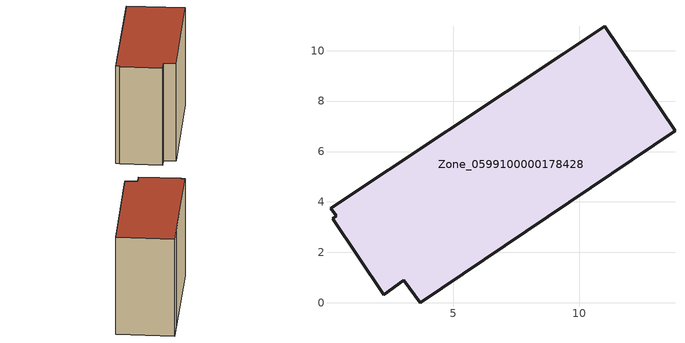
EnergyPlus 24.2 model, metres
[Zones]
Zone_0599100000178428
 floor ground (C_G): 0.36,3.46 0.13,3.74 9.4,9.89 11,10.97 13.79,6.82 3.68,0 3.03,0.89 2.23,0.33 0.21,3.34 z0
 wall outside (C_F): 3.68,0 13.79,6.82 11,10.97 9.4,9.89 0.13,3.74 0.36,3.46 0.21,3.34 2.23,0.33 3.03,0.89 3.68,0 z0:8.9
 roof outside (C_R): 0.36,3.46 0.21,3.34 2.23,0.33 3.03,0.89 3.68,0 13.79,6.82 11,10.97 9.4,9.89 0.13,3.74 z8.9
[BUILDING]
Pand.0599100000178428: North Axis=0; Terrain=City; Loads Convergence Tolerance Value=0.04; Temperature Convergence Tolerance Value=0.4; Solar Distribution=FullExterior; Maximum Number of Warmup Days=25; Minimum Number of Warmup Days=1
[Site:Location]
Rotterdam.The.Hague.AP_ZH_NLD Design_Conditions: Latitude=51.96; Longitude=4.45; Time Zone=1; Elevation=-4.5
[SITE:GROUNDTEMPERATURE:BUILDINGSURFACE]
18, 18, 18, 18, 18, 18, 18, 18, 18, 18, 18, 18
[MATERIAL] Thermal Absorptance=0.9; Solar Absorptance=0.7; Visible Absorptance=0.7
Name | Roughness | Thickness | Conductivity | Density | Specific Heat
G.TC.1946 | MediumSmooth | 0.15 | 1 | 540 | 1210
F.TC.1946 | Rough | 0.3 | 0.857143 | 1920 | 840
R.TC.1946 | MediumRough | 0.2 | 0.909091 | 1500 | 1000
[CONSTRUCTION]
C_G: G.TC.1946
C_F: F.TC.1946
C_R: R.TC.1946
[ZONE]
Zone_0599100000178428: Type=1; Multiplier=1; Ceiling Height=Autocalculate; Volume=Autocalculate; Floor Area=autocalculate; Part of Total Floor Area=Yes
[ZONEINFILTRATION:DESIGNFLOWRATE]
Infil_Zone_0599100000178428: Zone or ZoneList or Space or SpaceList=Zone_0599100000178428; Schedule=AlwaysOn; Design Flow Rate Calculation Method=Flow/Area; Flow Rate per Floor Area=0.003; Constant Term Coefficient=1; Temperature Term Coefficient=0; Velocity Term Coefficient=0; Velocity Squared Term Coefficient=0
[HVACTEMPLATE:ZONE:IDEALLOADSAIRSYSTEM]
Zone_0599100000178428: Maximum Heating Supply Air Temperature=50; Minimum Cooling Supply Air Temperature=13; Maximum Heating Supply Air Humidity Ratio=0.0156; Minimum Cooling Supply Air Humidity Ratio=0.0077; Heating Limit=NoLimit; Cooling Limit=NoLimit; Dehumidification Control Type=ConstantSensibleHeatRatio; Cooling Sensible Heat Ratio=0.7; Dehumidification Setpoint=60; Humidification Control Type=None; Humidification Setpoint=30; Outdoor Air Method=None; Outdoor Air Flow Rate per Person=0.00944; Outdoor Air Flow Rate per Zone Floor Area=0; Outdoor Air Flow Rate per Zone=0; Demand Controlled Ventilation Type=None; Outdoor Air Economizer Type=NoEconomizer; Heat Recovery Type=None; Sensible Heat Recovery Effectiveness=0.7; Latent Heat Recovery Effectiveness=0.65
[ZONECONTROL:THERMOSTAT]
ThermostatControl_Zone_0599100000178428: Zone or ZoneList=Zone_0599100000178428; Control Type Schedule=DualSetpointControlType; Control 1=Thermostat_Zone_0599100000178428; Temperature Difference Between Cutout And Setpoint=0
[THERMOSTATSETPOINT:DUALSETPOINT]
Thermostat_Zone_0599100000178428: Heating Setpoint Temperature Schedule=HeatingSetpoint_Zone_0599100000178428; Cooling Setpoint Temperature Schedule=CoolingSetpoint_Zone_0599100000178428
[SCHEDULE:COMPACT]
HeatingSetpoint_Zone_0599100000178428: Through: 12/31, For: AllDays, Until: 24:00, 21
CoolingSetpoint_Zone_0599100000178428: Through: 12/31, For: AllDays, Until: 24:00, 24
DualSetpointControlType: Through: 12/31, For: AllDays, Until: 24:00, 4
AlwaysOn: Through: 12/31, For: AllDays, Until: 24:00, 1
